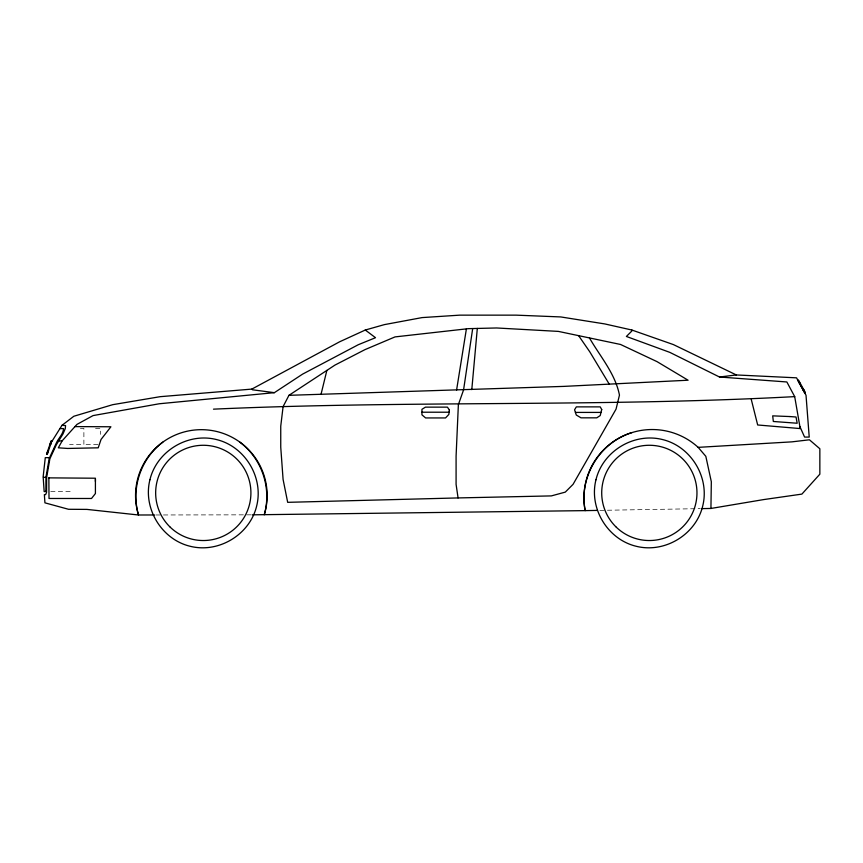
<?xml version="1.0" encoding="UTF-8"?>
<svg xmlns="http://www.w3.org/2000/svg" width="863" height="863" viewBox="0 0 863 863"><rect width="100%" height="100%" fill="white"/><g stroke="black" fill="none" stroke-linecap="round" stroke-linejoin="round"><path stroke-width="0.65" stroke-dasharray="4.32 3.24" d="M599.893 510.367L700.227 508.641M155.901 514.974L250.863 514.833M80.399 428.404L83.884 428.404L83.884 444.51L69.569 444.51M95.556 428.404L100.41 428.404L100.41 434.369M86.073 444.51L99.105 444.51M50.723 491.586L71.715 491.586"/><path stroke-width="1.29" d="M701.565 508.62L710.929 508.458L711.328 481.748L705.826 456.322L698.156 447.358A68.22 68.22 0 0 0 585.179 510.626L252.201 514.823M95.415 479.224L95.415 481.468M471.791 389.612L477.315 328.436M43.15 476.786L45.286 457.66L49.59 457.66M472.687 328.555L463.571 389.903M456.57 390.141L466.398 328.889M45.944 477.293L43.193 477.39L44.164 491.586L45.415 491.586L45.955 490.001L45.944 477.293L49.18 458.555L56.829 441.953C59.116 437.552 63.312 433.765 63.571 428.598L59.935 428.598M321.025 394.359L326.861 370.421M46.57 454.229L51.241 440.572M47.217 454.445L51.899 440.799M463.625 389.742L458.372 404.661L456.085 456.149L456.085 484.326L458.07 497.929L551.36 495.901L565.287 492.115L573.064 484.326L616.042 409.148L619.461 395.125C615.276 373.647 600.173 356.548 589.461 337.94M288.954 395.319L563.873 386.387L688.091 380.216L657.056 361.651L620.529 344.466L558.404 331.403L496.624 327.972L468.436 328.652L395.027 336.904L364.995 349.623L334.973 365.081L288.954 395.319L283.096 406.602L280.745 426.182L280.745 447.207L283.086 479.418L287.681 502.331L458.07 497.929M51.704 441.727L61.963 425.351L65.566 425.556L65.308 428.501L62.988 433.938L56.343 444.758L49.871 458.803L46.634 477.541L46.58 492.341L45.62 494.628L44.369 494.628L44.93 502.838L68.533 509.289L86.861 509.397L138.512 514.995L154.563 514.974M61.963 425.351L73.83 416.257L112.697 404.682L160.162 396.678L251.813 389.105L339.612 341.802L365.297 330.022L375.513 337.703L358.253 344.736L302.6 374.121L274.369 392.665L159.267 403.765L93.075 415.588L76.947 424.402L62.201 440.777L58.317 447.821L67.616 448.447L98.209 447.821L101.047 439.45L110.917 426.775L74.962 426.602M162.848 442.115C140.658 458.749 130.766 488.372 138.512 514.995A65.793 65.793 0 0 1 201.241 429.677A65.793 65.793 0 0 1 264.24 514.812C271.899 488.156 261.921 458.566 239.677 442.007M798.609 381.759L799.214 381.424L798.653 381.834M799.192 382.816L799.796 382.482M802.924 389.612L803.529 389.278M802.989 389.731L803.593 389.396M804.068 390.27L803.475 390.594L804.122 390.356M804.014 391.586L804.65 391.317M631.867 432.6C599.58 442.352 578.512 477.563 585.179 510.626L597.218 510.411M365.297 330.022L384.359 324.628L422.093 317.595L459.774 315.146L516.139 315.146L560.756 316.937L604.79 323.927L631.889 330.033L673.399 344.585L736.333 374.952L796.549 377.832L806.02 395.254L809.224 437.077L804.596 437.077L799.893 426.613M710.929 508.458L763.539 499.601L801.9 494.1L819.85 474.186L819.85 448.76L809.429 439.796L791.921 441.856L698.156 447.358M631.889 330.033L631.889 330.961L626.387 336.462L669.839 352.384L719.505 377.012L736.333 374.952M751.252 399.332L757.671 424.974L800.238 428.577L794.694 396.624C601.209 407.056 407.066 400.4 213.485 409.159M58.35 441.122L62.201 440.777M421.942 412.212L449.094 412.212M575.427 412.417L601.004 412.417M719.505 377.012L786.862 381.964L794.694 396.624M274.369 392.665L252.503 389.785L251.813 389.105M50.734 442.061L51.359 442.352M50.378 443.107L50.993 443.42M50.022 444.143L50.669 444.359M49.978 444.262L50.626 444.488M47.832 450.529L48.49 450.756M47.465 451.597L48.123 451.824M47.109 452.665L47.735 452.956M578.62 335.653L589.807 351.856L609.235 384.132M798.458 380.054L805.406 392.697M797.854 380.378L804.812 393.032M149.914 479.774C142.708 508.296 161.554 539.429 190.162 546.279C218.684 553.485 249.817 534.639 256.656 506.031C263.862 477.509 245.027 446.387 216.419 439.537C187.897 432.331 156.764 451.166 149.914 479.774M595.966 479.774C588.76 508.296 607.606 539.429 636.214 546.279C664.737 553.485 695.869 534.639 702.709 506.031C709.915 477.509 691.08 446.387 662.471 439.537C633.949 432.331 602.816 451.166 595.966 479.774M449.364 409.979L448.836 414.434L445.545 417.94L425.61 417.94L421.942 414.833L421.942 409.332L425.427 407.142L447.422 407.142L449.364 409.979M48.857 477.865L49.008 498.48L91.521 498.48L95.415 493.55L95.415 478.221L48.857 477.865M601.716 409.558L600.227 415.556L596.786 417.832L581.015 417.832L576.29 415.027L574.564 409.806L576.344 406.872L600.227 406.872L601.716 409.558M789.99 416.559L772.698 415.858L773.334 421.478L797.175 423.237L796.042 417.012L789.99 416.559M170.313 527.271A47.627 47.627 0 0 0 249.536 504.283A47.627 47.627 0 0 0 190.011 447.163A47.627 47.627 0 0 0 170.313 527.271M616.365 527.271A47.627 47.627 0 0 0 695.589 504.283A47.627 47.627 0 0 0 636.063 447.163A47.627 47.627 0 0 0 616.365 527.271"/></g></svg>
